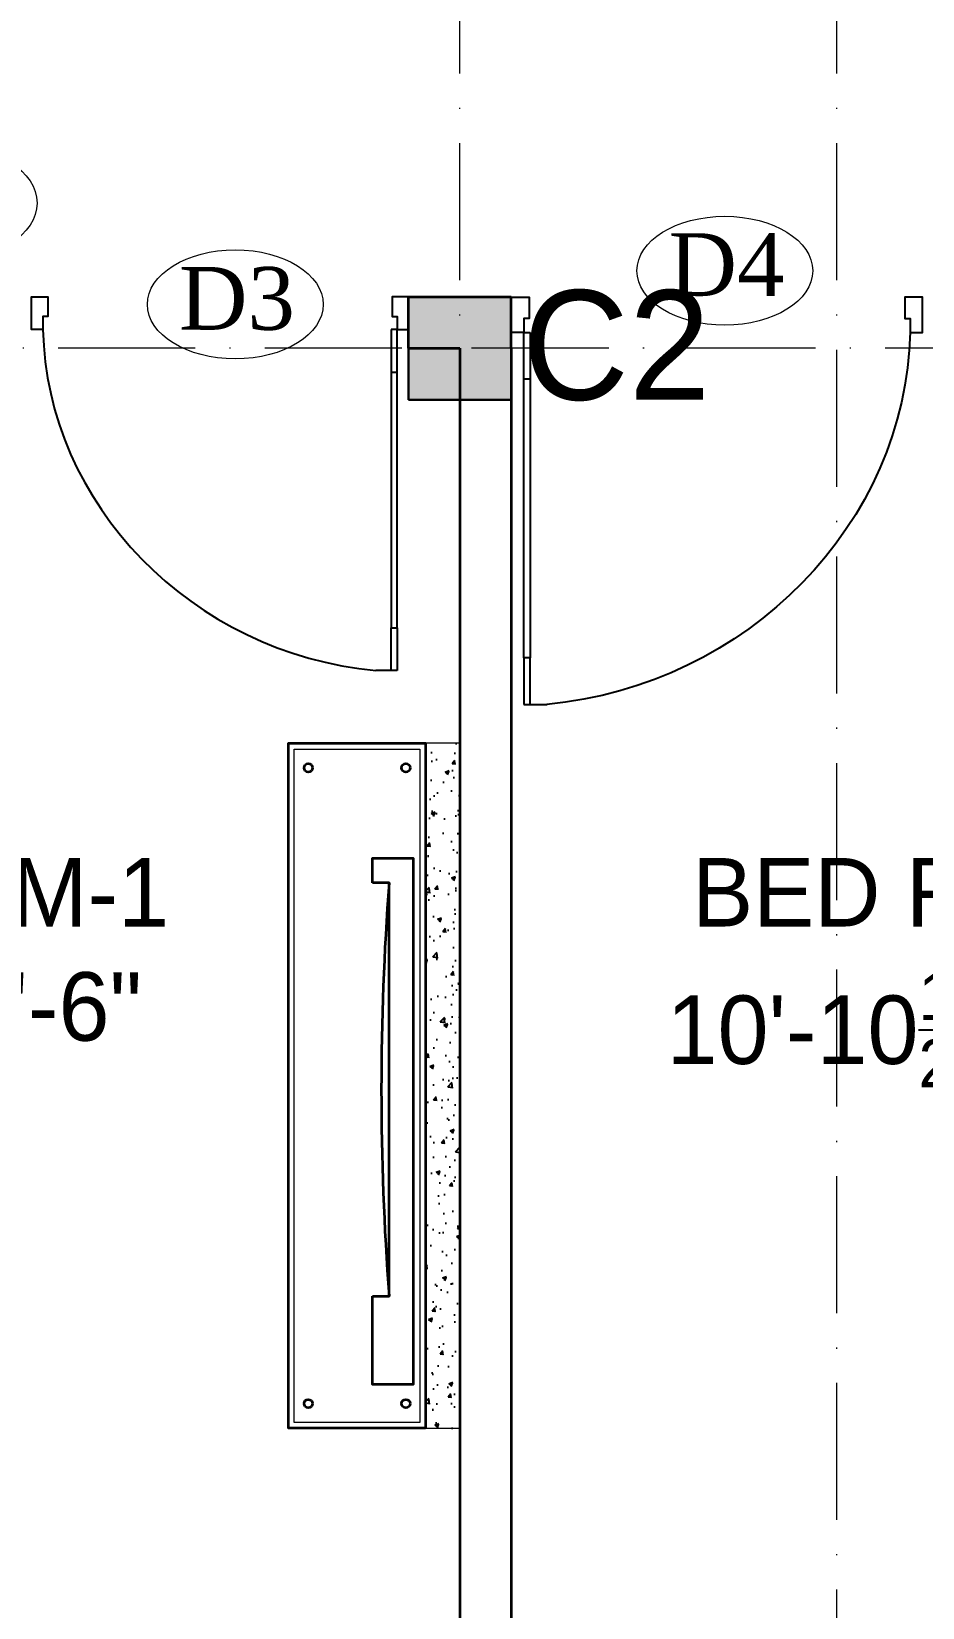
# Model space of a CAD drawing. Header units: millimetres. Extents: x -6808 to 215771, y -89660 to -16303.
# Drawn here: x 108621.9 to 108699.9, y -49602.9 to -49464.8 of the extents above; entities that cross this region are included whole.
import ezdxf

# ---------------------------------------------------------------- set-up
doc = ezdxf.new("R2010")
doc.units = ezdxf.units.MM
doc.linetypes.add('ACAD_ISO10W100', pattern=[18, 12, -3, 0, -3])
doc.layers.get('0').update_dxf_attribs({"color": 8})
doc.layers.add('AR.furniture', color=7, linetype='Continuous', lineweight=35, true_color=0x009e9e)
for name, color, linetype, lineweight in [('CHAUKHAT', 32, 'Continuous', 30), ('col.center', 5, 'ACAD_ISO10W100', 15), ('column', 5, 'Continuous', 30), ('text', 7, 'Continuous', 25), ('wall', 7, 'Continuous', 35)]:
    doc.layers.add(name, color=color, linetype=linetype, lineweight=lineweight)
doc.layers.add('NET 01', color=8, linetype='Continuous')
doc.styles.add('SAJ', font='eurr____.ttf')
doc.styles.get("Standard").update_dxf_attribs({"font": 'times.ttf'})

# ---------------------------------------------------------------- blocks, each defined once
blk = doc.blocks.new('QEWFWE')
at = {"layer": 'NET 01'}
for p, q in [((238503.45, 15011.85), (238503.45, 15015.77)), ((238503.45, 15015.77), (238505.41, 15015.77)), ((238503.98, 15015.77), (238503.98, 15011.85)), ((238503.98, 15011.85), (238503.45, 15011.85)), ((238503.45, 15011.85), (238503.45, 14988.32)), ((238503.98, 14988.32), (238503.98, 15011.85)), ((238503.45, 14988.32), (238503.45, 14984.4)), ((238503.98, 14988.32), (238503.45, 14988.32)), ((238503.98, 14984.4), (238503.98, 14988.32)), ((238503.45, 14984.4), (238503.98, 14984.4))]:
    blk.add_line(p, q, dxfattribs=at)
for points in [[(238503.45, 14984.4), (238502.4, 14984.4), (238502.4, 14981.4), (238503.9, 14981.4), (238503.9, 14982.9), (238503.9, 14983.2), (238503.45, 14983.2)], [(238536.02, 14984.4), (238537.07, 14984.4), (238537.07, 14981.4), (238535.57, 14981.4), (238535.57, 14982.9), (238535.57, 14983.2), (238536.02, 14983.2)]]:
    blk.add_lwpolyline(points, close=True, dxfattribs=at)
blk.add_ellipse((238504.18, 14985.62), major_axis=(-29.27, 13.54), ratio=0.925766, start_param=-2.718612, end_param=-1.204625, dxfattribs=at)
blk = doc.blocks.new('A$C32B276F4')
at = {"layer": 'column'}
blk.add_hatch(color=256, dxfattribs=at).paths.add_polyline_path([(9, 0), (9, 9), (0, 9), (0, 0)])
for p, q in [((0, 0), (0, 9)), ((0, 9), (9, 9)), ((9, 9), (9, 0)), ((9, 0), (0, 0))]:
    blk.add_line(p, q, dxfattribs=at)
at = {"layer": 'col.center', "linetype": 'ByBlock', "insert": (10.02, 9.59), "char_height": 9.6, "width": 293.6941, "attachment_point": 1, "style": 'SAJ'}
blk.add_mtext('\\A1;{\\fCentury Gothic|b0|i0|c0|p34;C2}', dxfattribs=at)
blk = doc.blocks.new('vcdr')
at = {"layer": 'AR.furniture', "lineweight": 25, "ltscale": 2}
h = blk.add_hatch(dxfattribs=at)
h.set_pattern_fill('AR-CONC', color=256, scale=0.5, style=0)
h.set_pattern_definition([(50, (5894.276, -2096.168), (3.58630091, -0.313760675), [0.375, -4.125]), (355, (5894.276, -2096.168), (-0.69375667, 3.76096067), [0.3, -3.3]), (100.4514, (5894.575, -2096.194), (2.89254691, 3.44719771), [0.31870095, -3.50571056]), (46.1842, (5894.276, -2095.168), (5.33620524, -0.82759507), [0.5625, -6.1875]), (96.6356, (5894.7207, -2095.237), (4.67331353, 4.87058935), [0.47805144, -5.258565]), (351.1842, (5894.276, -2095.168), (4.67330973, 4.870593), [0.45, -4.95]), (21, (5894.776, -2095.418), (2.98453526, -2.01309445), [0.375, -4.125]), (326, (5894.776, -2095.418), (1.21657666, 3.62575023), [0.3, -3.3]), (71.4514, (5895.0247, -2095.5857), (4.20111314, 1.61265248), [0.31870095, -3.50571056]), (37.5, (5894.276, -2096.168), (0.060799277, 1.66446927), [0, -3.26, 0, -3.35, 0, -3.3125]), (7.5, (5894.276, -2096.168), (1.315347687, 1.97205856), [0, -1.91, 0, -3.185, 0, -1.2625]), (327.5, (5893.161, -2096.168), (2.66911218, -0.112774359), [0, -1.25, 0, -3.9, 0, -5.175]), (317.5, (5892.661, -2096.168), (2.915930847, 0.50052491), [0, -1.625, 0, -2.59, 0, -3.675])])
h.paths.add_polyline_path([(93614.87, -24321.29), (93617.87, -24321.29), (93617.87, -24261.29), (93614.87, -24261.29)])
at = {"layer": 'AR.furniture', "ltscale": 2}
blk.add_lwpolyline([(93614.87, -24321.29), (93602.87, -24321.29), (93602.87, -24261.29), (93614.87, -24261.29)], close=True, dxfattribs=at)
blk.add_lwpolyline([(93614.87, -24321.29), (93602.87, -24321.29), (93602.87, -24261.29), (93614.87, -24261.29)], close=True, dxfattribs=at)
at = {"layer": 'AR.furniture', "lineweight": 20, "ltscale": 5}
blk.add_lwpolyline([(93614.37, -24320.79), (93603.37, -24320.79), (93603.37, -24261.79), (93614.37, -24261.79)], close=True, dxfattribs=at)
blk.add_lwpolyline([(93614.37, -24320.79), (93603.37, -24320.79), (93603.37, -24261.79), (93614.37, -24261.79)], close=True, dxfattribs=at)
at = {"layer": 'AR.furniture', "lineweight": 9, "ltscale": 2}
blk.add_lwpolyline([(93614.87, -24321.29), (93617.87, -24321.29), (93617.87, -24261.29), (93614.87, -24261.29)], close=True, dxfattribs=at)
blk.add_lwpolyline([(93614.87, -24321.29), (93617.87, -24321.29), (93617.87, -24261.29), (93614.87, -24261.29)], close=True, dxfattribs=at)
at = {"layer": 'AR.furniture'}
for points in [[(93610.22, -24273.51), (93610.22, -24271.36), (93613.78, -24271.36), (93613.78, -24317.46), (93610.22, -24317.46), (93610.22, -24309.71)], [(93610.22, -24273.51), (93610.22, -24271.36), (93613.78, -24271.36), (93613.78, -24317.46), (93610.22, -24317.46), (93610.22, -24309.71)], [(93610.22, -24309.71), (93611.67, -24309.71), (93611.67, -24273.51), (93610.22, -24273.51)], [(93610.22, -24309.71), (93611.67, -24309.71), (93611.67, -24273.51), (93610.22, -24273.51)]]:
    blk.add_lwpolyline(points, dxfattribs=at)
at = {"layer": 'AR.furniture', "ltscale": 2}
for centre in [(93604.6, -24263.44), (93604.6, -24263.44), (93613.13, -24263.44), (93613.13, -24263.44), (93604.6, -24319.13), (93604.6, -24319.13), (93613.13, -24319.13), (93613.13, -24319.13)]:
    blk.add_circle(centre, 0.375, dxfattribs=at)
at = {"layer": 'AR.furniture', "ltscale": 5}
blk.add_arc((93852.35, -24291.61), 241.36, 175.6992, 184.3008, dxfattribs=at)
blk.add_arc((93852.35, -24291.61), 241.36, 175.6992, 184.3008, dxfattribs=at)
blk = doc.blocks.new('d3')
at = {"layer": 'CHAUKHAT', "lineweight": 9, "ltscale": 2}
blk.add_ellipse((64967.56, -43795.57), major_axis=(-7.7, 0), ratio=0.620188, dxfattribs=at)
at = {"layer": 'CHAUKHAT', "lineweight": 30, "insert": (64962.63, -43792.29), "char_height": 5.5, "width": 180.3968, "attachment_point": 1}
blk.add_mtext('\\A1;D3', dxfattribs=at)

msp = doc.modelspace()

# ---------------------------------------------------------------- linework, layer by layer
at = {"layer": 'CHAUKHAT', "lineweight": 9, "ltscale": 2}
for centre, major_axis, ratio in [((108614.564, -49479.849), (-7.8, 0), 0.6413562), ((108682.576, -49485.78), (-7.695, 0), 0.6201879)]:
    msp.add_ellipse(centre, major_axis=major_axis, ratio=ratio, dxfattribs=at)
at = {"layer": 'col.center'}
for p, q in [((108659.381, -50065.801), (108659.381, -49398.078)), ((108692.381, -50065.801), (108692.381, -49398.078)), ((108853.411, -49492.578), (108478.123, -49492.578))]:
    msp.add_line(p, q, dxfattribs=at)
at = {"layer": 'wall'}
for p, q in [((108654.881, -49488.078), (108663.881, -49488.078)), ((108654.881, -49492.578), (108654.881, -49488.078)), ((108663.881, -49492.578), (108663.881, -49488.078)), ((108654.881, -49492.578), (108659.381, -49492.578))]:
    msp.add_line(p, q, dxfattribs=at)
at = {"layer": 'wall', "color": 1}
for p, q in [((108659.381, -49492.578), (108659.381, -49642.578)), ((108663.881, -49492.578), (108663.881, -49642.578))]:
    msp.add_line(p, q, dxfattribs=at)

# ---------------------------------------------------------------- block references
at = {"linetype": 'ByBlock', "lineweight": 20, "rotation": 180}
for p, xscale, yscale, zscale in [((335677.529, -35227.776), 0.9518673649145052, 0.9518673649145052, 0.9518673649145052), ((-138997.19, -33931.385), -1.038400761724914, 1.038400761724914, 1.038400761724914)]:
    msp.add_blockref('QEWFWE', p, dxfattribs=dict(at, xscale=xscale, yscale=yscale, zscale=zscale))
at = {"layer": 'AR.furniture'}
msp.add_blockref('vcdr', (15041.513, -25265.885), dxfattribs=at)
at = {"layer": 'column'}
msp.add_blockref('A$C32B276F4', (108654.881, -49497.078), dxfattribs=at)
at = {"layer": 'wall'}
msp.add_blockref('d3', (43672.16, -5693.16), dxfattribs=at)

# ---------------------------------------------------------------- texts
at = {"layer": 'CHAUKHAT', "lineweight": 30, "insert": (108677.648, -49482.497), "char_height": 5.5, "width": 180.39683, "attachment_point": 1}
msp.add_mtext('\\A1;D4', dxfattribs=at)
at = {"layer": 'text', "ltscale": 2, "char_height": 6, "width": 244.74508, "attachment_point": 1, "style": 'SAJ'}
for s, insert in [('\\A1;{\\fCentury Gothic|b0|i0|c0|p34; BED ROOM-1\\P11\'-0" X 12\'-6"}', (108580.871, -49537.222)), ('\\A1;{\\fCentury Gothic|b0|i0|c0|p34; BED ROOM-2\\P10\'-10\\H0.7x;\\S1/2;\\H1.4286x;" X 12\'-6"}', (108677.478, -49537.222))]:
    msp.add_mtext(s, dxfattribs=dict(at, insert=insert))

doc.saveas('drawing.dxf')
